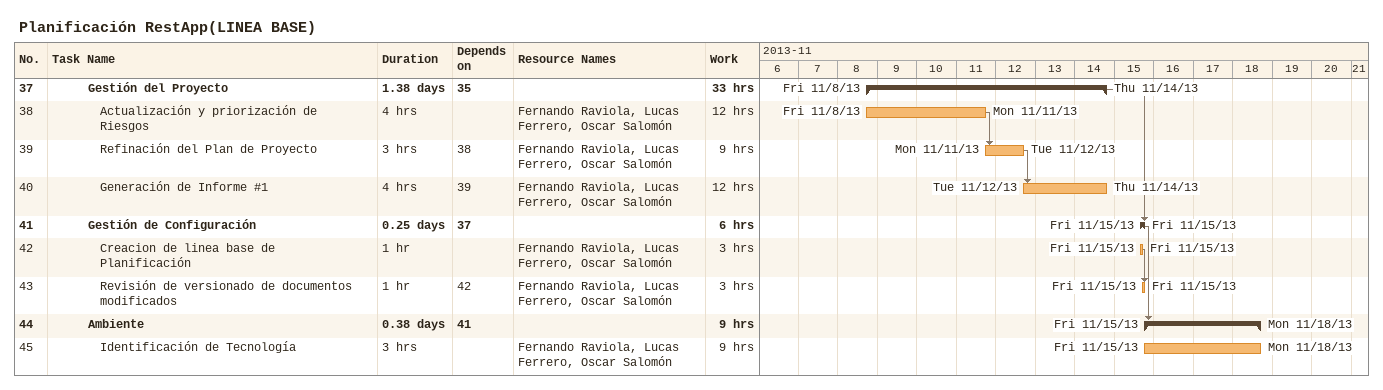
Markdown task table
Planificación RestApp(LINEA BASE)

| ID | Level | Task | Duration | Start | Finish | Predecessors | Resources | Work (h) |
|---|---|---|---|---|---|---|---|---|
| 37 | 4 | **Gestión del Proyecto** | 1.38d | 2013-11-08 | 2013-11-14 | 35 |  | 33 |
| 38 | 5 | Actualización y priorización de Riesgos | 4h | 2013-11-08 | 2013-11-11 |  | Fernando Raviola, Lucas Ferrero, Oscar Salomón | 12 |
| 39 | 5 | Refinación del Plan de Proyecto | 3h | 2013-11-11 | 2013-11-12 | 38 | Fernando Raviola, Lucas Ferrero, Oscar Salomón | 9 |
| 40 | 5 | Generación de Informe #1 | 4h | 2013-11-12 | 2013-11-14 | 39 | Fernando Raviola, Lucas Ferrero, Oscar Salomón | 12 |
| 41 | 4 | **Gestión de Configuración** | 0.25d | 2013-11-15 | 2013-11-15 | 37 |  | 6 |
| 42 | 5 | Creacion de linea base de Planificación | 1h | 2013-11-15 | 2013-11-15 |  | Fernando Raviola, Lucas Ferrero, Oscar Salomón | 3 |
| 43 | 5 | Revisión de versionado de documentos modificados | 1h | 2013-11-15 | 2013-11-15 | 42 | Fernando Raviola, Lucas Ferrero, Oscar Salomón | 3 |
| 44 | 4 | **Ambiente** | 0.38d | 2013-11-15 | 2013-11-18 | 41 |  | 9 |
| 45 | 5 | Identificación de Tecnología | 3h | 2013-11-15 | 2013-11-18 |  | Fernando Raviola, Lucas Ferrero, Oscar Salomón | 9 |
